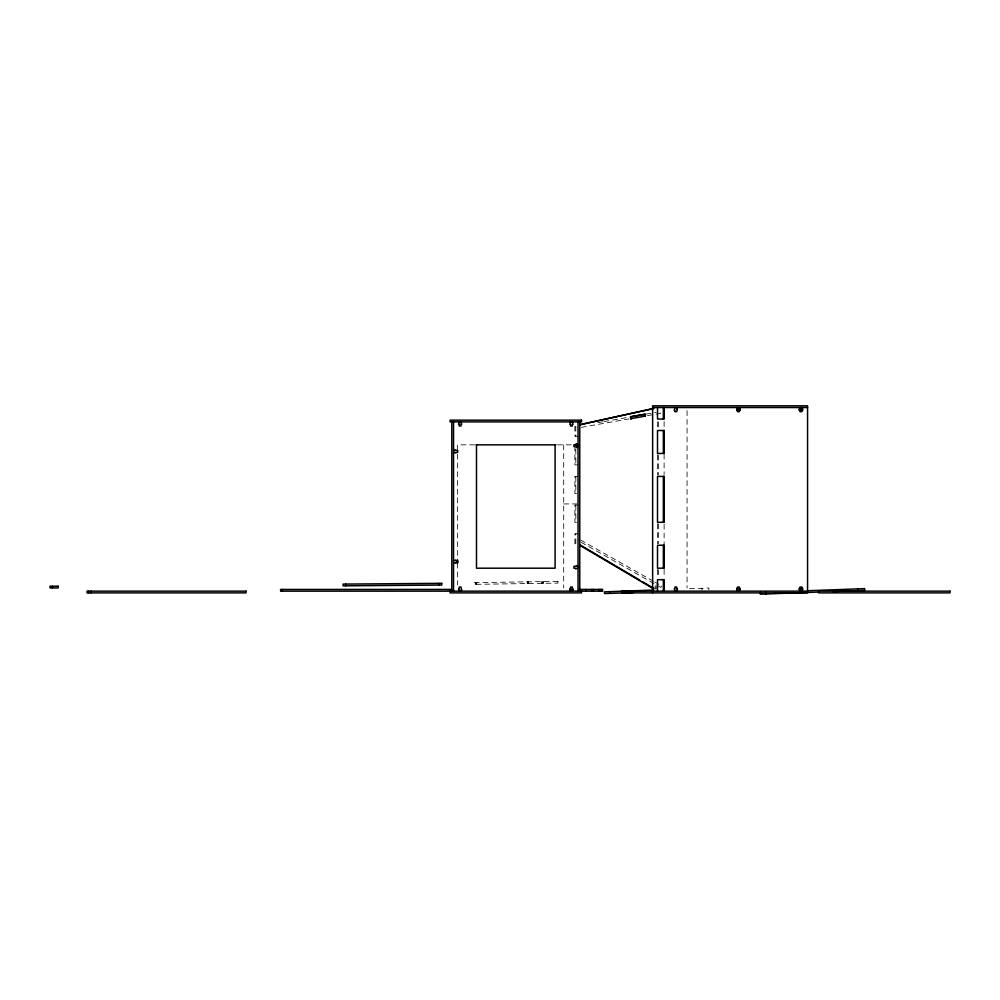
<?xml version="1.0" encoding="UTF-8"?>
<svg xmlns="http://www.w3.org/2000/svg" width="1000" height="1000" viewBox="0 0 1000 1000"><rect width="100%" height="100%" fill="white"/><g stroke="black" fill="none" stroke-linecap="round" stroke-linejoin="round"><path stroke-width="0.75" stroke-dasharray="5 3.75" d="M661.6 585.9L660.75 587.4L655.35 584.338M597.863 422.675L602.55 421.838M604 421.587L628.538 417.238M646.025 414.137L656.125 412.35M581.3 427.35L628.837 418.938M647.525 415.625L660.75 413.275L660.45 411.587M689.488 588.737L708.812 588.025L708.875 589.75M578.55 436.238L574.9 436.238L574.9 424.762L575.812 424.762L575.812 436.238M474.725 444.837L457.55 444.837L457.55 452.625M557.45 444.837L573.962 444.837M578.55 464.925L574.9 464.925L574.9 447.713M578.55 476.4L574.9 476.4L574.9 493.612L578.55 493.612M563.7 503.938L576.9 503.938M578.55 505.087L574.9 505.087L574.9 522.3L578.55 522.3M578.55 533.775L574.9 533.775L574.9 545.25L575.812 545.25L575.812 533.775M654.362 587.025L656.075 587.025M654.362 588.75L656.075 588.75M580.612 540L653.5 581.312M654.85 582.075L658.9 584.362M581.112 542.263L654 583.575M701.925 588.288L701.988 590M543.3 581.613L543.325 583.337M543.013 581.613L543.038 583.337M542.087 581.625L542.112 583.35M541.812 581.638L541.838 583.35M528.65 581.825L528.675 583.55M528.438 581.825L528.462 583.55M527.45 581.85L527.475 583.562M527.225 581.85L527.25 583.575M476.7 582.587L476.725 584.312M476 582.6L476.025 584.325M475.7 582.612L475.725 584.325M687.062 410.65L687.062 588.038M664.112 421.55L664.112 429.325M664.112 454.225L664.112 474.45M664.112 524.25L664.112 544.475M664.112 569.375L664.112 577.15M658.425 421.887L658.425 429.062M658.425 454.975L658.425 474.862M658.425 523.825L658.425 543.725M658.425 569.637L658.425 576.812M657.513 421.887L657.513 429.062M657.513 454.975L657.513 474.862M657.513 523.825L657.513 543.725M657.513 569.637L657.513 576.812M656.075 584.725L656.075 588.987M575.812 449.137L575.812 464.925M575.812 476.4L575.812 493.612M575.812 505.087L575.812 522.3M563.7 444.837L563.7 588.038M457.55 454.175L457.55 560.025M457.55 563.138L457.55 584.925M557.938 581.4L474.087 582.638L474.113 584.35L557.962 583.112L557.938 581.4"/><path stroke-width="1.5" d="M652.938 408.55L579.763 424.762L653.85 408.55M630.7 418.7L645.35 416.1L645.35 414.1L630.7 416.7L630.7 418.7L631.613 418.7L631.613 416.7L631.912 418.387M653.737 590.05L604.475 591.85L604.538 593.575L633.587 592.513M808.037 590.712L864.663 588.638L864.725 590.35L832.962 591.512M818.975 592.025L760.387 594.175L760.325 592.463M652.638 407.537L807.562 407.537M737.55 408.688L736.812 408.688L736.812 410.525L737.55 410.525M739.275 408.688L740.025 408.688L740.025 410.525L739.275 410.525M800.1 408.688L799.35 408.688L799.35 410.525L800.1 410.525M801.825 408.688L802.562 408.688L802.562 410.525L801.825 410.525M736.812 409.263L737.55 409.263L737.55 407.537M740.025 409.263L739.275 409.263L739.275 407.537M799.35 409.263L800.1 409.263L800.1 407.537M802.562 409.263L801.825 409.263L801.825 407.537M736.812 409.95L737.55 409.95L737.55 411.675L739.275 411.675L739.275 409.95L740.025 409.95M799.35 409.95L800.1 409.95L800.1 411.675L801.825 411.675L801.825 409.95L802.562 409.95M576.9 444.087L575.638 444.087L575.638 444.837M476.275 444.837L555.887 444.837M578.038 444.837L573.913 444.837L573.913 446.562L576.9 447.3M576.9 446.562L578.038 446.562M453.537 450.575L454.675 450.575L454.675 449.825L457.663 450.575L457.663 452.3L455.938 452.3L455.938 453.05L453.537 452.3M453.537 560.737L455.938 560L455.938 560.737L457.663 560.737L457.663 562.463L455.938 562.463L455.938 563.212L453.537 562.463M578.038 566.487L576.9 566.487L576.9 565.737L573.913 566.487L573.913 568.2L575.638 568.2L575.638 568.95L578.038 568.2M800.1 588.175L799.35 588.175L799.35 590.013L800.1 590.013M801.825 588.175L802.562 588.175L802.562 590.013L801.825 590.013M736.812 588.75L737.55 588.75L737.55 587.025L739.275 587.025L739.275 588.75L740.025 588.75M799.35 588.75L800.1 588.75L800.1 587.025L801.825 587.025L801.825 588.75L802.562 588.75M570 589.438L573.088 589.438M578.85 589.438L602.6 589.438L602.6 591.15L280.587 591.15L280.587 589.438L451.575 589.438L451.575 591.15M736.812 589.438L737.55 589.438L737.55 591.15M740.025 589.438L739.275 589.438L739.275 591.15M799.35 589.438L800.1 589.438L800.1 591.15M802.562 589.438L801.825 589.438L801.825 591.15M737.55 590.013L736.812 590.013L736.812 588.175M739.275 590.013L740.025 590.013L740.025 588.175M807.562 591.15L621.712 591.15L621.712 592.875L807.562 592.875L807.562 405.825L652.638 405.825L652.638 592.875M580.675 545.25L639.663 580.075M642.337 581.663L653.062 587.987M579.763 545.25L653.487 588.775M645.138 416.05L644.837 414.35L630.425 416.9L630.725 418.6M857.775 588.888L857.837 590.6M766.062 592.25L766.125 593.962M610.212 591.65L610.275 593.362M438.875 583.35L438.888 585.075M345.775 584.087L345.8 585.812M676.688 407.537L676.688 409.263L677.438 409.263L676.688 411.675L674.975 411.675L674.975 410.525L674.225 410.525L674.975 407.537M676.688 591.15L677.438 588.75L676.688 588.75L676.688 587.025L674.975 587.025L674.975 588.75L674.225 588.75L674.975 591.15M664.262 407.537L664.262 419.012L657.513 419.012L657.513 407.537M664.262 591.15L664.262 579.675L657.513 579.675L657.513 591.15M663.35 407.537L663.35 419.012M663.35 430.5L663.35 453.45M663.35 476.4L663.35 522.3M663.35 545.25L663.35 568.2M663.35 579.675L663.35 591.15M623.438 591.15L623.438 592.875M602.038 589.438L602.038 591.15M600.837 589.438L600.837 591.15M599.125 589.438L599.125 591.15M593.387 589.438L593.387 591.15M591.663 589.438L591.663 591.15M585.925 589.438L585.925 591.15M581.487 591.15L581.487 592.875L450.087 592.875L450.087 591.15M579.763 421.887L579.763 591.15M578.038 421.887L578.038 591.15M576.9 443.688L576.9 447.713M572.3 421.887L573.05 424.3L572.3 424.3L572.3 426.012L570.588 426.012L570.588 424.3L569.837 424.3L570.588 421.887M572.3 591.15L572.3 590.013L573.05 590.013L572.3 587.025L570.588 587.025L570.588 588.75L569.837 588.75L570.588 591.15M555.087 444.837L555.087 568.2L476.488 568.2L476.488 444.837M460.988 421.887L461.737 424.3L460.988 424.3L460.988 426.012L459.275 426.012L459.275 424.3L458.525 424.3L459.275 421.887M460.988 591.15L460.988 590.013L461.737 590.013L460.988 587.025L459.275 587.025L459.275 588.75L458.525 588.75L459.275 591.15M457.55 560.025L457.55 563.138M453.537 421.887L453.537 591.15M451.812 421.887L451.812 591.15M282.312 589.438L282.312 591.15M91.088 591.15L91.088 592.875M88.325 591.15L88.325 592.875M52.462 586.225L52.462 587.938M441.737 583.325L343.088 584.113L343.1 585.837L441.75 585.05L441.737 583.325M581.487 420.163L450.087 420.163L450.087 421.887L581.487 421.887L581.487 420.163M664.262 430.5L657.513 430.5L657.513 453.45L664.262 453.45L664.262 430.5M664.262 476.4L657.513 476.4L657.513 522.3L664.262 522.3L664.262 476.4M664.262 545.25L657.513 545.25L657.513 568.2L664.262 568.2L664.262 545.25M58.15 586.225L50 586.225L50 587.938L58.15 587.938L58.15 586.225M246.012 591.15L87.05 591.15L87.05 592.875L246.012 592.875L246.012 591.15M950 591.15L818.6 591.15L818.6 592.875L950 592.875L950 591.15"/></g></svg>
